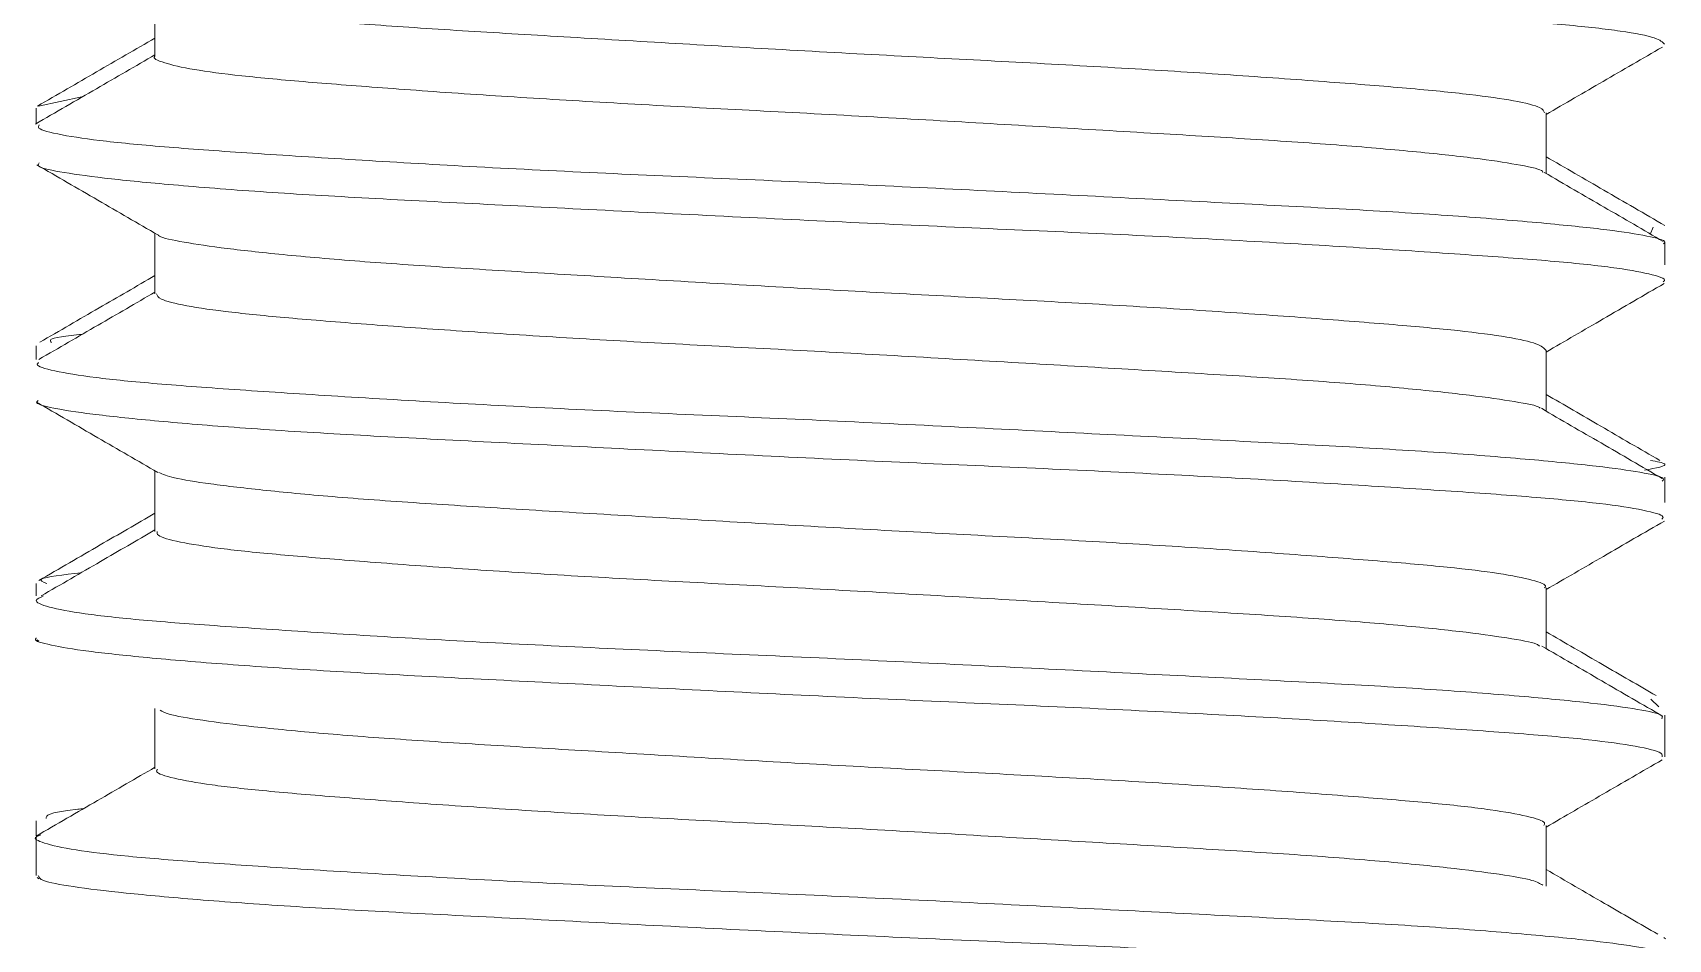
# Model space of a CAD drawing. Extents: x -976302 to -776254, y 5665 to 231437.
# Drawn here: x -798546.8 to -798486.2, y 82054.2 to 82087.8 of the extents above; entities that cross this region are included whole.
import ezdxf

# ---------------------------------------------------------------- set-up
doc = ezdxf.new("R2010")
doc.units = 0
doc.header["$LTSCALE"] = 1000
doc.header["$MEASUREMENT"] = 0

# ---------------------------------------------------------------- blocks, each defined once
blk = doc.blocks.new('*U19')
at = {"color": 7, "linetype": 'Continuous', "lineweight": 15}
for p, q in [((-15782.288, -17316.893), (-15782.288, -17316.451)), ((-15782.288, -17316.893), (-15782.288, -17316.451)), ((-15781.754, -17317.191), (-15781.435, -17317.258)), ((-15781.754, -17317.191), (-15781.435, -17317.258)), ((-15781.42, -17317.385), (-15781.42, -17317.273)), ((-15781.42, -17317.385), (-15781.42, -17317.273)), ((-15792.464, -17317.307), (-15792.464, -17317.75)), ((-15792.464, -17317.307), (-15792.464, -17317.75)), ((-15792.464, -17317.319), (-15792.464, -17317.64)), ((-15792.464, -17317.319), (-15792.464, -17317.64)), ((-15793.333, -17318.254), (-15793.333, -17318.419)), ((-15793.333, -17318.254), (-15793.333, -17318.419)), ((-15793.249, -17318.143), (-15793.225, -17318.196)), ((-15793.249, -17318.143), (-15793.225, -17318.196)), ((-15782.288, -17318.631), (-15782.288, -17318.188)), ((-15782.288, -17318.631), (-15782.288, -17318.188)), ((-15792.464, -17319.044), (-15792.464, -17319.488)), ((-15792.464, -17319.044), (-15792.464, -17319.488)), ((-15792.464, -17319.057), (-15792.464, -17319.377)), ((-15792.464, -17319.057), (-15792.464, -17319.377)), ((-15781.42, -17319.112), (-15781.42, -17319.011)), ((-15781.42, -17319.112), (-15781.42, -17319.011)), ((-15782.288, -17320.368), (-15782.288, -17319.925)), ((-15782.288, -17320.368), (-15782.288, -17319.925)), ((-15793.333, -17319.971), (-15793.333, -17320.157)), ((-15793.333, -17319.971), (-15793.333, -17320.157)), ((-15781.42, -17320.839), (-15781.42, -17320.749)), ((-15781.42, -17320.839), (-15781.42, -17320.749)), ((-15792.464, -17320.781), (-15792.464, -17321.225)), ((-15792.464, -17320.781), (-15792.464, -17321.225)), ((-15792.464, -17320.794), (-15792.464, -17321.114)), ((-15792.464, -17320.794), (-15792.464, -17321.114)), ((-15781.439, -17321.171), (-15781.425, -17321.162)), ((-15781.439, -17321.171), (-15781.425, -17321.162)), ((-15793.23, -17321.594), (-15793.29, -17321.65)), ((-15793.23, -17321.594), (-15793.29, -17321.65)), ((-15793.333, -17321.713), (-15793.333, -17321.894)), ((-15793.333, -17321.713), (-15793.333, -17321.894)), ((-15782.288, -17322.105), (-15782.288, -17321.663)), ((-15782.288, -17322.105), (-15782.288, -17321.663)), ((-15793.332, -17321.739), (-15793.332, -17322.017)), ((-15793.332, -17321.739), (-15793.332, -17322.017)), ((-15792.464, -17322.519), (-15792.464, -17322.962)), ((-15792.464, -17322.519), (-15792.464, -17322.962)), ((-15792.464, -17322.531), (-15792.464, -17322.852)), ((-15792.464, -17322.531), (-15792.464, -17322.852)), ((-15781.42, -17322.595), (-15781.42, -17322.485)), ((-15781.42, -17322.595), (-15781.42, -17322.485)), ((-15781.42, -17322.885), (-15781.42, -17322.607)), ((-15781.42, -17322.885), (-15781.42, -17322.607)), ((-15781.439, -17322.908), (-15781.425, -17322.899)), ((-15781.439, -17322.908), (-15781.425, -17322.899)), ((-15793.325, -17323.339), (-15793.339, -17323.348)), ((-15793.325, -17323.339), (-15793.339, -17323.348))]:
    blk.add_line(p, q, dxfattribs=at)
for points, knots in [([(-15793.33, -17316.805), (-15793.316, -17316.79), (-15793.287, -17316.758), (-15793.035, -17316.709), (-15792.628, -17316.663), (-15792.073, -17316.619), (-15791.379, -17316.573), (-15790.579, -17316.524), (-15789.68, -17316.475), (-15788.723, -17316.431), (-15787.719, -17316.387), (-15786.715, -17316.34), (-15785.72, -17316.289), (-15784.782, -17316.242), (-15783.908, -17316.198), (-15783.141, -17316.154), (-15782.488, -17316.104), (-15781.978, -17316.055), (-15781.624, -17316.009), (-15781.436, -17315.972), (-15781.438, -17315.946), (-15781.438, -17315.936)], [0, 0, 0, 0, 0.051249, 0.105758, 0.158746, 0.213273, 0.266248, 0.320759, 0.37374, 0.428257, 0.481233, 0.535746, 0.58872, 0.643229, 0.696216, 0.75074, 0.803715, 0.858225, 0.911213, 0.965738, 1, 1, 1, 1]), ([(-15793.33, -17316.805), (-15793.316, -17316.79), (-15793.287, -17316.758), (-15793.035, -17316.709), (-15792.628, -17316.663), (-15792.073, -17316.619), (-15791.379, -17316.573), (-15790.579, -17316.524), (-15789.68, -17316.475), (-15788.723, -17316.431), (-15787.719, -17316.387), (-15786.715, -17316.34), (-15785.72, -17316.289), (-15784.782, -17316.242), (-15783.908, -17316.198), (-15783.141, -17316.154), (-15782.488, -17316.104), (-15781.978, -17316.055), (-15781.624, -17316.009), (-15781.436, -17315.972), (-15781.438, -17315.946), (-15781.438, -17315.936)], [0, 0, 0, 0, 0.051249, 0.105758, 0.158746, 0.213273, 0.266248, 0.320759, 0.37374, 0.428257, 0.481233, 0.535746, 0.58872, 0.643229, 0.696216, 0.75074, 0.803715, 0.858225, 0.911213, 0.965738, 1, 1, 1, 1]), ([(-15792.453, -17317.307), (-15792.448, -17317.294), (-15792.438, -17317.265), (-15792.249, -17317.219), (-15791.923, -17317.172), (-15791.467, -17317.127), (-15790.891, -17317.082), (-15790.22, -17317.033), (-15789.462, -17316.985), (-15788.651, -17316.939), (-15787.797, -17316.895), (-15786.938, -17316.849), (-15786.085, -17316.799), (-15785.275, -17316.751), (-15784.518, -17316.706), (-15783.849, -17316.662), (-15783.275, -17316.613), (-15782.82, -17316.565), (-15782.502, -17316.518), (-15782.337, -17316.486), (-15782.325, -17316.466), (-15782.322, -17316.463)], [0, 0, 0, 0, 0.044402, 0.100555, 0.155143, 0.211315, 0.26589, 0.322048, 0.376627, 0.432789, 0.487367, 0.543528, 0.5981, 0.654254, 0.708844, 0.765018, 0.819592, 0.875748, 0.930336, 0.986507, 1, 1, 1, 1]), ([(-15792.453, -17317.307), (-15792.448, -17317.294), (-15792.438, -17317.265), (-15792.249, -17317.219), (-15791.923, -17317.172), (-15791.467, -17317.127), (-15790.891, -17317.082), (-15790.22, -17317.033), (-15789.462, -17316.985), (-15788.651, -17316.939), (-15787.797, -17316.895), (-15786.938, -17316.849), (-15786.085, -17316.799), (-15785.275, -17316.751), (-15784.518, -17316.706), (-15783.849, -17316.662), (-15783.275, -17316.613), (-15782.82, -17316.565), (-15782.502, -17316.518), (-15782.337, -17316.486), (-15782.325, -17316.466), (-15782.322, -17316.463)], [0, 0, 0, 0, 0.044402, 0.100555, 0.155143, 0.211315, 0.26589, 0.322048, 0.376627, 0.432789, 0.487367, 0.543528, 0.5981, 0.654254, 0.708844, 0.765018, 0.819592, 0.875748, 0.930336, 0.986507, 1, 1, 1, 1]), ([(-15781.429, -17317.258), (-15781.573, -17317.174), (-15781.859, -17317.008), (-15782.146, -17316.842), (-15782.288, -17316.76)], [0, 0, 0, 0, 0.501718, 1, 1, 1, 1]), ([(-15781.429, -17317.258), (-15781.573, -17317.174), (-15781.859, -17317.008), (-15782.146, -17316.842), (-15782.288, -17316.76)], [0, 0, 0, 0, 0.501718, 1, 1, 1, 1]), ([(-15793.315, -17316.826), (-15793.17, -17316.91), (-15792.887, -17317.074), (-15792.603, -17317.239), (-15792.464, -17317.319)], [0, 0, 0, 0, 0.509025, 1, 1, 1, 1]), ([(-15793.315, -17316.826), (-15793.17, -17316.91), (-15792.887, -17317.074), (-15792.603, -17317.239), (-15792.464, -17317.319)], [0, 0, 0, 0, 0.509025, 1, 1, 1, 1]), ([(-15782.289, -17316.893), (-15782.288, -17316.893), (-15782.264, -17316.908), (-15782.348, -17316.942), (-15782.548, -17316.99), (-15782.907, -17317.037), (-15783.384, -17317.081), (-15783.981, -17317.127), (-15784.668, -17317.176), (-15785.439, -17317.224), (-15786.258, -17317.269), (-15787.117, -17317.313), (-15787.975, -17317.361), (-15788.823, -17317.411), (-15789.623, -17317.458), (-15790.367, -17317.502), (-15791.019, -17317.547), (-15791.571, -17317.596), (-15792.003, -17317.644), (-15792.295, -17317.691), (-15792.438, -17317.722), (-15792.441, -17317.74), (-15792.441, -17317.743)], [0, 0, 0, 0, 0.000182, 0.054389, 0.110166, 0.164392, 0.220192, 0.274401, 0.330183, 0.384399, 0.440189, 0.4944, 0.550184, 0.604392, 0.660171, 0.714395, 0.770191, 0.8244, 0.88018, 0.934405, 0.990203, 1, 1, 1, 1]), ([(-15782.289, -17316.893), (-15782.288, -17316.893), (-15782.264, -17316.908), (-15782.348, -17316.942), (-15782.548, -17316.99), (-15782.907, -17317.037), (-15783.384, -17317.081), (-15783.981, -17317.127), (-15784.668, -17317.176), (-15785.439, -17317.224), (-15786.258, -17317.269), (-15787.117, -17317.313), (-15787.975, -17317.361), (-15788.823, -17317.411), (-15789.623, -17317.458), (-15790.367, -17317.502), (-15791.019, -17317.547), (-15791.571, -17317.596), (-15792.003, -17317.644), (-15792.295, -17317.691), (-15792.438, -17317.722), (-15792.441, -17317.74), (-15792.441, -17317.743)], [0, 0, 0, 0, 0.000182, 0.054389, 0.110166, 0.164392, 0.220192, 0.274401, 0.330183, 0.384399, 0.440189, 0.4944, 0.550184, 0.604392, 0.660171, 0.714395, 0.770191, 0.8244, 0.88018, 0.934405, 0.990203, 1, 1, 1, 1]), ([(-15781.413, -17317.389), (-15781.562, -17317.303), (-15781.854, -17317.134), (-15782.146, -17316.965), (-15782.288, -17316.882)], [0, 0, 0, 0, 0.510992, 1, 1, 1, 1]), ([(-15781.413, -17317.389), (-15781.562, -17317.303), (-15781.854, -17317.134), (-15782.146, -17316.965), (-15782.288, -17316.882)], [0, 0, 0, 0, 0.510992, 1, 1, 1, 1]), ([(-15781.44, -17317.395), (-15781.436, -17317.403), (-15781.423, -17317.426), (-15781.584, -17317.468), (-15781.911, -17317.516), (-15782.398, -17317.561), (-15783.03, -17317.605), (-15783.78, -17317.653), (-15784.639, -17317.703), (-15785.568, -17317.749), (-15786.557, -17317.792), (-15787.56, -17317.837), (-15788.567, -17317.887), (-15789.532, -17317.936), (-15790.443, -17317.982), (-15791.26, -17318.025), (-15791.973, -17318.072), (-15792.548, -17318.122), (-15792.986, -17318.169), (-15793.243, -17318.214), (-15793.353, -17318.244), (-15793.326, -17318.262), (-15793.323, -17318.264)], [0, 0, 0, 0, 0.025819, 0.08033, 0.133313, 0.187833, 0.240812, 0.295327, 0.348305, 0.402819, 0.455803, 0.510323, 0.563297, 0.617806, 0.670798, 0.725327, 0.778303, 0.832816, 0.8858, 0.940321, 0.993297, 1, 1, 1, 1]), ([(-15781.44, -17317.395), (-15781.436, -17317.403), (-15781.423, -17317.426), (-15781.584, -17317.468), (-15781.911, -17317.516), (-15782.398, -17317.561), (-15783.03, -17317.605), (-15783.78, -17317.653), (-15784.639, -17317.703), (-15785.568, -17317.749), (-15786.557, -17317.792), (-15787.56, -17317.837), (-15788.567, -17317.887), (-15789.532, -17317.936), (-15790.443, -17317.982), (-15791.26, -17318.025), (-15791.973, -17318.072), (-15792.548, -17318.122), (-15792.986, -17318.169), (-15793.243, -17318.214), (-15793.353, -17318.244), (-15793.326, -17318.262), (-15793.323, -17318.264)], [0, 0, 0, 0, 0.025819, 0.08033, 0.133313, 0.187833, 0.240812, 0.295327, 0.348305, 0.402819, 0.455803, 0.510323, 0.563297, 0.617806, 0.670798, 0.725327, 0.778303, 0.832816, 0.8858, 0.940321, 0.993297, 1, 1, 1, 1]), ([(-15792.464, -17317.628), (-15792.605, -17317.709), (-15792.895, -17317.877), (-15793.185, -17318.045), (-15793.334, -17318.132)], [0, 0, 0, 0, 0.486342, 1, 1, 1, 1]), ([(-15792.464, -17317.628), (-15792.605, -17317.709), (-15792.895, -17317.877), (-15793.185, -17318.045), (-15793.334, -17318.132)], [0, 0, 0, 0, 0.486342, 1, 1, 1, 1]), ([(-15793.321, -17318.542), (-15793.325, -17318.54), (-15793.351, -17318.522), (-15793.235, -17318.485), (-15792.965, -17318.436), (-15792.524, -17318.391), (-15791.935, -17318.347), (-15791.222, -17318.3), (-15790.393, -17318.25), (-15789.486, -17318.203), (-15788.51, -17318.159), (-15787.511, -17318.115), (-15786.499, -17318.066), (-15785.521, -17318.017), (-15784.587, -17317.97), (-15783.741, -17317.926), (-15782.99, -17317.881), (-15782.371, -17317.831), (-15781.887, -17317.783), (-15781.573, -17317.738), (-15781.42, -17317.703), (-15781.436, -17317.68), (-15781.441, -17317.673)], [0, 0, 0, 0, 0.008811, 0.063322, 0.116302, 0.170817, 0.223799, 0.278318, 0.331295, 0.385806, 0.438794, 0.493319, 0.546294, 0.600804, 0.653793, 0.70832, 0.761297, 0.81581, 0.868791, 0.923309, 0.976288, 1, 1, 1, 1]), ([(-15793.321, -17318.542), (-15793.325, -17318.54), (-15793.351, -17318.522), (-15793.235, -17318.485), (-15792.965, -17318.436), (-15792.524, -17318.391), (-15791.935, -17318.347), (-15791.222, -17318.3), (-15790.393, -17318.25), (-15789.486, -17318.203), (-15788.51, -17318.159), (-15787.511, -17318.115), (-15786.499, -17318.066), (-15785.521, -17318.017), (-15784.587, -17317.97), (-15783.741, -17317.926), (-15782.99, -17317.881), (-15782.371, -17317.831), (-15781.887, -17317.783), (-15781.573, -17317.738), (-15781.42, -17317.703), (-15781.436, -17317.68), (-15781.441, -17317.673)], [0, 0, 0, 0, 0.008811, 0.063322, 0.116302, 0.170817, 0.223799, 0.278318, 0.331295, 0.385806, 0.438794, 0.493319, 0.546294, 0.600804, 0.653793, 0.70832, 0.761297, 0.81581, 0.868791, 0.923309, 0.976288, 1, 1, 1, 1]), ([(-15792.451, -17317.743), (-15792.598, -17317.828), (-15792.888, -17317.996), (-15793.178, -17318.164), (-15793.322, -17318.248)], [0, 0, 0, 0, 0.503689, 1, 1, 1, 1]), ([(-15792.451, -17317.743), (-15792.598, -17317.828), (-15792.888, -17317.996), (-15793.178, -17318.164), (-15793.322, -17318.248)], [0, 0, 0, 0, 0.503689, 1, 1, 1, 1]), ([(-15782.309, -17318.2), (-15782.163, -17318.115), (-15781.868, -17317.944), (-15781.572, -17317.773), (-15781.423, -17317.687)], [0, 0, 0, 0, 0.495046, 1, 1, 1, 1]), ([(-15782.309, -17318.2), (-15782.163, -17318.115), (-15781.868, -17317.944), (-15781.572, -17317.773), (-15781.423, -17317.687)], [0, 0, 0, 0, 0.495046, 1, 1, 1, 1]), ([(-15792.464, -17319.044), (-15792.449, -17319.028), (-15792.421, -17318.996), (-15792.195, -17318.946), (-15791.845, -17318.9), (-15791.361, -17318.856), (-15790.769, -17318.81), (-15790.075, -17318.76), (-15789.31, -17318.713), (-15788.483, -17318.668), (-15787.632, -17318.624), (-15786.766, -17318.576), (-15785.926, -17318.527), (-15785.119, -17318.479), (-15784.383, -17318.435), (-15783.726, -17318.39), (-15783.179, -17318.341), (-15782.743, -17318.292), (-15782.459, -17318.247), (-15782.317, -17318.217), (-15782.314, -17318.201), (-15782.314, -17318.2)], [0, 0, 0, 0, 0.056004, 0.11057, 0.166718, 0.221291, 0.277448, 0.332012, 0.388157, 0.442736, 0.498899, 0.553461, 0.609604, 0.664181, 0.720341, 0.774906, 0.831054, 0.885623, 0.941773, 0.996343, 1, 1, 1, 1]), ([(-15792.464, -17319.044), (-15792.449, -17319.028), (-15792.421, -17318.996), (-15792.195, -17318.946), (-15791.845, -17318.9), (-15791.361, -17318.856), (-15790.769, -17318.81), (-15790.075, -17318.76), (-15789.31, -17318.713), (-15788.483, -17318.668), (-15787.632, -17318.624), (-15786.766, -17318.576), (-15785.926, -17318.527), (-15785.119, -17318.479), (-15784.383, -17318.435), (-15783.726, -17318.39), (-15783.179, -17318.341), (-15782.743, -17318.292), (-15782.459, -17318.247), (-15782.317, -17318.217), (-15782.314, -17318.201), (-15782.314, -17318.2)], [0, 0, 0, 0, 0.056004, 0.11057, 0.166718, 0.221291, 0.277448, 0.332012, 0.388157, 0.442736, 0.498899, 0.553461, 0.609604, 0.664181, 0.720341, 0.774906, 0.831054, 0.885623, 0.941773, 0.996343, 1, 1, 1, 1]), ([(-15781.446, -17318.985), (-15781.59, -17318.901), (-15781.871, -17318.738), (-15782.152, -17318.576), (-15782.288, -17318.496)], [0, 0, 0, 0, 0.513577, 1, 1, 1, 1]), ([(-15781.446, -17318.985), (-15781.59, -17318.901), (-15781.871, -17318.738), (-15782.152, -17318.576), (-15782.288, -17318.496)], [0, 0, 0, 0, 0.513577, 1, 1, 1, 1]), ([(-15793.329, -17318.555), (-15793.18, -17318.641), (-15792.892, -17318.809), (-15792.603, -17318.976), (-15792.464, -17319.057)], [0, 0, 0, 0, 0.516901, 1, 1, 1, 1]), ([(-15793.329, -17318.555), (-15793.18, -17318.641), (-15792.892, -17318.809), (-15792.603, -17318.976), (-15792.464, -17319.057)], [0, 0, 0, 0, 0.516901, 1, 1, 1, 1]), ([(-15782.3, -17318.631), (-15782.305, -17318.644), (-15782.314, -17318.672), (-15782.502, -17318.719), (-15782.824, -17318.765), (-15783.283, -17318.81), (-15783.853, -17318.855), (-15784.529, -17318.904), (-15785.28, -17318.952), (-15786.098, -17318.998), (-15786.944, -17319.041), (-15787.811, -17319.089), (-15788.657, -17319.138), (-15789.474, -17319.186), (-15790.225, -17319.231), (-15790.901, -17319.275), (-15791.47, -17319.324), (-15791.931, -17319.373), (-15792.244, -17319.419), (-15792.407, -17319.449), (-15792.42, -17319.466), (-15792.422, -17319.468)], [0, 0, 0, 0, 0.045102, 0.100133, 0.156759, 0.211803, 0.268443, 0.323474, 0.3801, 0.435146, 0.491791, 0.54682, 0.603445, 0.658485, 0.715122, 0.770156, 0.826786, 0.88182, 0.938449, 0.993489, 1, 1, 1, 1]), ([(-15782.3, -17318.631), (-15782.305, -17318.644), (-15782.314, -17318.672), (-15782.502, -17318.719), (-15782.824, -17318.765), (-15783.283, -17318.81), (-15783.853, -17318.855), (-15784.529, -17318.904), (-15785.28, -17318.952), (-15786.098, -17318.998), (-15786.944, -17319.041), (-15787.811, -17319.089), (-15788.657, -17319.138), (-15789.474, -17319.186), (-15790.225, -17319.231), (-15790.901, -17319.275), (-15791.47, -17319.324), (-15791.931, -17319.373), (-15792.244, -17319.419), (-15792.407, -17319.449), (-15792.42, -17319.466), (-15792.422, -17319.468)], [0, 0, 0, 0, 0.045102, 0.100133, 0.156759, 0.211803, 0.268443, 0.323474, 0.3801, 0.435146, 0.491791, 0.54682, 0.603445, 0.658485, 0.715122, 0.770156, 0.826786, 0.88182, 0.938449, 0.993489, 1, 1, 1, 1]), ([(-15781.439, -17319.11), (-15781.583, -17319.027), (-15781.866, -17318.863), (-15782.149, -17318.699), (-15782.288, -17318.618)], [0, 0, 0, 0, 0.509329, 1, 1, 1, 1]), ([(-15781.439, -17319.11), (-15781.583, -17319.027), (-15781.866, -17318.863), (-15782.149, -17318.699), (-15782.288, -17318.618)], [0, 0, 0, 0, 0.509329, 1, 1, 1, 1]), ([(-15781.756, -17318.927), (-15781.7, -17318.932), (-15781.504, -17318.953), (-15781.519, -17318.972), (-15781.53, -17318.986)], [0, 0, 0, 0, 0.287882, 1, 1, 1, 1]), ([(-15781.756, -17318.927), (-15781.7, -17318.932), (-15781.504, -17318.953), (-15781.519, -17318.972), (-15781.53, -17318.986)], [0, 0, 0, 0, 0.287882, 1, 1, 1, 1]), ([(-15781.437, -17319.133), (-15781.432, -17319.137), (-15781.409, -17319.156), (-15781.539, -17319.195), (-15781.825, -17319.243), (-15782.286, -17319.289), (-15782.884, -17319.332), (-15783.616, -17319.38), (-15784.447, -17319.429), (-15785.371, -17319.477), (-15786.342, -17319.52), (-15787.352, -17319.564), (-15788.354, -17319.614), (-15789.336, -17319.663), (-15790.255, -17319.71), (-15791.099, -17319.753), (-15791.831, -17319.799), (-15792.441, -17319.849), (-15792.905, -17319.897), (-15793.204, -17319.942), (-15793.34, -17319.975), (-15793.319, -17319.996), (-15793.314, -17320.001)], [0, 0, 0, 0, 0.015255, 0.06823, 0.122739, 0.175731, 0.230261, 0.283238, 0.33775, 0.390736, 0.445259, 0.498235, 0.552748, 0.605726, 0.660239, 0.713224, 0.767746, 0.820722, 0.875234, 0.928223, 0.982751, 1, 1, 1, 1]), ([(-15781.437, -17319.133), (-15781.432, -17319.137), (-15781.409, -17319.156), (-15781.539, -17319.195), (-15781.825, -17319.243), (-15782.286, -17319.289), (-15782.884, -17319.332), (-15783.616, -17319.38), (-15784.447, -17319.429), (-15785.371, -17319.477), (-15786.342, -17319.52), (-15787.352, -17319.564), (-15788.354, -17319.614), (-15789.336, -17319.663), (-15790.255, -17319.71), (-15791.099, -17319.753), (-15791.831, -17319.799), (-15792.441, -17319.849), (-15792.905, -17319.897), (-15793.204, -17319.942), (-15793.34, -17319.975), (-15793.319, -17319.996), (-15793.314, -17320.001)], [0, 0, 0, 0, 0.015255, 0.06823, 0.122739, 0.175731, 0.230261, 0.283238, 0.33775, 0.390736, 0.445259, 0.498235, 0.552748, 0.605726, 0.660239, 0.713224, 0.767746, 0.820722, 0.875234, 0.928223, 0.982751, 1, 1, 1, 1]), ([(-15793.312, -17320.279), (-15793.317, -17320.273), (-15793.336, -17320.252), (-15793.191, -17320.212), (-15792.886, -17320.164), (-15792.41, -17320.119), (-15791.798, -17320.075), (-15791.053, -17320.027), (-15790.212, -17319.978), (-15789.281, -17319.931), (-15788.305, -17319.887), (-15787.294, -17319.843), (-15786.294, -17319.793), (-15785.316, -17319.744), (-15784.405, -17319.698), (-15783.57, -17319.654), (-15782.851, -17319.608), (-15782.256, -17319.558), (-15781.807, -17319.51), (-15781.527, -17319.466), (-15781.405, -17319.434), (-15781.429, -17319.414), (-15781.434, -17319.411)], [0, 0, 0, 0, 0.020895, 0.073869, 0.128379, 0.18137, 0.235899, 0.288876, 0.343389, 0.396376, 0.4509, 0.503876, 0.558388, 0.611366, 0.665881, 0.718865, 0.773385, 0.826361, 0.880873, 0.933862, 0.988388, 1, 1, 1, 1]), ([(-15793.312, -17320.279), (-15793.317, -17320.273), (-15793.336, -17320.252), (-15793.191, -17320.212), (-15792.886, -17320.164), (-15792.41, -17320.119), (-15791.798, -17320.075), (-15791.053, -17320.027), (-15790.212, -17319.978), (-15789.281, -17319.931), (-15788.305, -17319.887), (-15787.294, -17319.843), (-15786.294, -17319.793), (-15785.316, -17319.744), (-15784.405, -17319.698), (-15783.57, -17319.654), (-15782.851, -17319.608), (-15782.256, -17319.558), (-15781.807, -17319.51), (-15781.527, -17319.466), (-15781.405, -17319.434), (-15781.429, -17319.414), (-15781.434, -17319.411)], [0, 0, 0, 0, 0.020895, 0.073869, 0.128379, 0.18137, 0.235899, 0.288876, 0.343389, 0.396376, 0.4509, 0.503876, 0.558388, 0.611366, 0.665881, 0.718865, 0.773385, 0.826361, 0.880873, 0.933862, 0.988388, 1, 1, 1, 1]), ([(-15792.464, -17319.366), (-15792.597, -17319.443), (-15792.875, -17319.605), (-15793.153, -17319.766), (-15793.297, -17319.849)], [0, 0, 0, 0, 0.47993, 1, 1, 1, 1]), ([(-15792.464, -17319.366), (-15792.597, -17319.443), (-15792.875, -17319.605), (-15793.153, -17319.766), (-15793.297, -17319.849)], [0, 0, 0, 0, 0.47993, 1, 1, 1, 1]), ([(-15782.308, -17319.937), (-15782.162, -17319.852), (-15781.867, -17319.681), (-15781.571, -17319.51), (-15781.422, -17319.423)], [0, 0, 0, 0, 0.495066, 1, 1, 1, 1]), ([(-15782.308, -17319.937), (-15782.162, -17319.852), (-15781.867, -17319.681), (-15781.571, -17319.51), (-15781.422, -17319.423)], [0, 0, 0, 0, 0.495066, 1, 1, 1, 1]), ([(-15792.43, -17319.468), (-15792.575, -17319.553), (-15792.87, -17319.723), (-15793.165, -17319.894), (-15793.314, -17319.981)], [0, 0, 0, 0, 0.494753, 1, 1, 1, 1]), ([(-15792.43, -17319.468), (-15792.575, -17319.553), (-15792.87, -17319.723), (-15793.165, -17319.894), (-15793.314, -17319.981)], [0, 0, 0, 0, 0.494753, 1, 1, 1, 1]), ([(-15793.228, -17319.849), (-15793.275, -17319.858), (-15793.399, -17319.88), (-15793.268, -17319.905), (-15793.185, -17319.921)], [0, 0, 0, 0, 0.373499, 1, 1, 1, 1]), ([(-15793.228, -17319.849), (-15793.275, -17319.858), (-15793.399, -17319.88), (-15793.268, -17319.905), (-15793.185, -17319.921)], [0, 0, 0, 0, 0.373499, 1, 1, 1, 1]), ([(-15792.452, -17320.781), (-15792.455, -17320.778), (-15792.477, -17320.76), (-15792.375, -17320.723), (-15792.142, -17320.675), (-15791.758, -17320.629), (-15791.256, -17320.585), (-15790.638, -17320.538), (-15789.933, -17320.488), (-15789.149, -17320.441), (-15788.321, -17320.397), (-15787.459, -17320.352), (-15786.603, -17320.304), (-15785.761, -17320.254), (-15784.972, -17320.208), (-15784.244, -17320.163), (-15783.612, -17320.118), (-15783.082, -17320.068), (-15782.681, -17320.021), (-15782.409, -17319.977), (-15782.346, -17319.95), (-15782.317, -17319.937)], [0, 0, 0, 0, 0.011457, 0.065989, 0.1221, 0.176652, 0.232787, 0.287321, 0.343436, 0.39798, 0.454106, 0.50864, 0.564756, 0.619291, 0.675406, 0.729951, 0.786079, 0.840612, 0.896726, 0.951275, 1, 1, 1, 1]), ([(-15792.452, -17320.781), (-15792.455, -17320.778), (-15792.477, -17320.76), (-15792.375, -17320.723), (-15792.142, -17320.675), (-15791.758, -17320.629), (-15791.256, -17320.585), (-15790.638, -17320.538), (-15789.933, -17320.488), (-15789.149, -17320.441), (-15788.321, -17320.397), (-15787.459, -17320.352), (-15786.603, -17320.304), (-15785.761, -17320.254), (-15784.972, -17320.208), (-15784.244, -17320.163), (-15783.612, -17320.118), (-15783.082, -17320.068), (-15782.681, -17320.021), (-15782.409, -17319.977), (-15782.346, -17319.95), (-15782.317, -17319.937)], [0, 0, 0, 0, 0.011457, 0.065989, 0.1221, 0.176652, 0.232787, 0.287321, 0.343436, 0.39798, 0.454106, 0.50864, 0.564756, 0.619291, 0.675406, 0.729951, 0.786079, 0.840612, 0.896726, 0.951275, 1, 1, 1, 1]), ([(-15793.331, -17320.292), (-15793.182, -17320.378), (-15792.893, -17320.545), (-15792.604, -17320.713), (-15792.464, -17320.794)], [0, 0, 0, 0, 0.516105, 1, 1, 1, 1]), ([(-15793.331, -17320.292), (-15793.182, -17320.378), (-15792.893, -17320.545), (-15792.604, -17320.713), (-15792.464, -17320.794)], [0, 0, 0, 0, 0.516105, 1, 1, 1, 1]), ([(-15781.439, -17320.727), (-15781.589, -17320.64), (-15781.872, -17320.476), (-15782.155, -17320.312), (-15782.288, -17320.235)], [0, 0, 0, 0, 0.527286, 1, 1, 1, 1]), ([(-15781.439, -17320.727), (-15781.589, -17320.64), (-15781.872, -17320.476), (-15782.155, -17320.312), (-15782.288, -17320.235)], [0, 0, 0, 0, 0.527286, 1, 1, 1, 1]), ([(-15782.305, -17320.368), (-15782.304, -17320.378), (-15782.299, -17320.403), (-15782.454, -17320.446), (-15782.751, -17320.494), (-15783.182, -17320.538), (-15783.735, -17320.583), (-15784.387, -17320.632), (-15785.131, -17320.681), (-15785.931, -17320.726), (-15786.78, -17320.77), (-15787.638, -17320.816), (-15788.496, -17320.866), (-15789.315, -17320.914), (-15790.086, -17320.96), (-15790.774, -17321.004), (-15791.369, -17321.051), (-15791.849, -17321.1), (-15792.196, -17321.148), (-15792.386, -17321.182), (-15792.411, -17321.202), (-15792.417, -17321.207)], [0, 0, 0, 0, 0.033305, 0.089806, 0.144728, 0.201243, 0.256156, 0.312662, 0.367577, 0.424083, 0.479002, 0.535513, 0.590421, 0.646921, 0.70185, 0.758373, 0.813284, 0.869787, 0.924709, 0.981225, 1, 1, 1, 1]), ([(-15782.305, -17320.368), (-15782.304, -17320.378), (-15782.299, -17320.403), (-15782.454, -17320.446), (-15782.751, -17320.494), (-15783.182, -17320.538), (-15783.735, -17320.583), (-15784.387, -17320.632), (-15785.131, -17320.681), (-15785.931, -17320.726), (-15786.78, -17320.77), (-15787.638, -17320.816), (-15788.496, -17320.866), (-15789.315, -17320.914), (-15790.086, -17320.96), (-15790.774, -17321.004), (-15791.369, -17321.051), (-15791.849, -17321.1), (-15792.196, -17321.148), (-15792.386, -17321.182), (-15792.411, -17321.202), (-15792.417, -17321.207)], [0, 0, 0, 0, 0.033305, 0.089806, 0.144728, 0.201243, 0.256156, 0.312662, 0.367577, 0.424083, 0.479002, 0.535513, 0.590421, 0.646921, 0.70185, 0.758373, 0.813284, 0.869787, 0.924709, 0.981225, 1, 1, 1, 1]), ([(-15781.455, -17320.84), (-15781.6, -17320.756), (-15781.878, -17320.595), (-15782.155, -17320.434), (-15782.288, -17320.357)], [0, 0, 0, 0, 0.520793, 1, 1, 1, 1]), ([(-15781.455, -17320.84), (-15781.6, -17320.756), (-15781.878, -17320.595), (-15782.155, -17320.434), (-15782.288, -17320.357)], [0, 0, 0, 0, 0.520793, 1, 1, 1, 1]), ([(-15781.749, -17320.67), (-15781.618, -17320.685), (-15781.4, -17320.71), (-15781.469, -17320.738), (-15781.496, -17320.749)], [0, 0, 0, 0, 0.59843, 1, 1, 1, 1]), ([(-15781.749, -17320.67), (-15781.618, -17320.685), (-15781.4, -17320.71), (-15781.469, -17320.738), (-15781.496, -17320.749)], [0, 0, 0, 0, 0.59843, 1, 1, 1, 1]), ([(-15781.472, -17320.84), (-15781.448, -17320.851), (-15781.388, -17320.876), (-15781.491, -17320.921), (-15781.752, -17320.971), (-15782.175, -17321.017), (-15782.749, -17321.06), (-15783.449, -17321.106), (-15784.268, -17321.157), (-15785.167, -17321.204), (-15786.138, -17321.249), (-15787.135, -17321.292), (-15788.148, -17321.341), (-15789.13, -17321.39), (-15790.071, -17321.438), (-15790.927, -17321.481), (-15791.689, -17321.526), (-15792.322, -17321.576), (-15792.821, -17321.624), (-15793.154, -17321.67), (-15793.324, -17321.706), (-15793.314, -17321.73), (-15793.311, -17321.739)], [0, 0, 0, 0, 0.036813, 0.089485, 0.140675, 0.193349, 0.244544, 0.297224, 0.348413, 0.401084, 0.452284, 0.50497, 0.556157, 0.608828, 0.660027, 0.712711, 0.7639, 0.816574, 0.867766, 0.920442, 0.971634, 1, 1, 1, 1]), ([(-15781.472, -17320.84), (-15781.448, -17320.851), (-15781.388, -17320.876), (-15781.491, -17320.921), (-15781.752, -17320.971), (-15782.175, -17321.017), (-15782.749, -17321.06), (-15783.449, -17321.106), (-15784.268, -17321.157), (-15785.167, -17321.204), (-15786.138, -17321.249), (-15787.135, -17321.292), (-15788.148, -17321.341), (-15789.13, -17321.39), (-15790.071, -17321.438), (-15790.927, -17321.481), (-15791.689, -17321.526), (-15792.322, -17321.576), (-15792.821, -17321.624), (-15793.154, -17321.67), (-15793.324, -17321.706), (-15793.314, -17321.73), (-15793.311, -17321.739)], [0, 0, 0, 0, 0.036813, 0.089485, 0.140675, 0.193349, 0.244544, 0.297224, 0.348413, 0.401084, 0.452284, 0.50497, 0.556157, 0.608828, 0.660027, 0.712711, 0.7639, 0.816574, 0.867766, 0.920442, 0.971634, 1, 1, 1, 1]), ([(-15792.464, -17321.102), (-15792.602, -17321.182), (-15792.87, -17321.338), (-15793.139, -17321.493), (-15793.27, -17321.569)], [0, 0, 0, 0, 0.513341, 1, 1, 1, 1]), ([(-15792.464, -17321.102), (-15792.602, -17321.182), (-15792.87, -17321.338), (-15793.139, -17321.493), (-15793.27, -17321.569)], [0, 0, 0, 0, 0.513341, 1, 1, 1, 1]), ([(-15792.433, -17321.207), (-15792.579, -17321.291), (-15792.874, -17321.463), (-15793.17, -17321.634), (-15793.319, -17321.72)], [0, 0, 0, 0, 0.494766, 1, 1, 1, 1]), ([(-15792.433, -17321.207), (-15792.579, -17321.291), (-15792.874, -17321.463), (-15793.17, -17321.634), (-15793.319, -17321.72)], [0, 0, 0, 0, 0.494766, 1, 1, 1, 1]), ([(-15793.313, -17322.017), (-15793.315, -17322.008), (-15793.321, -17321.983), (-15793.142, -17321.939), (-15792.797, -17321.891), (-15792.294, -17321.847), (-15791.648, -17321.803), (-15790.887, -17321.754), (-15790.018, -17321.705), (-15789.083, -17321.659), (-15788.09, -17321.615), (-15787.086, -17321.57), (-15786.081, -17321.52), (-15785.122, -17321.471), (-15784.218, -17321.426), (-15783.412, -17321.382), (-15782.712, -17321.334), (-15782.151, -17321.285), (-15781.729, -17321.238), (-15781.492, -17321.194), (-15781.393, -17321.165), (-15781.421, -17321.149), (-15781.421, -17321.149)], [0, 0, 0, 0, 0.031461, 0.085971, 0.138955, 0.193476, 0.246453, 0.300967, 0.353945, 0.408458, 0.46144, 0.515958, 0.568931, 0.623439, 0.67643, 0.730958, 0.783934, 0.838445, 0.89143, 0.945952, 0.998927, 1, 1, 1, 1]), ([(-15793.313, -17322.017), (-15793.315, -17322.008), (-15793.321, -17321.983), (-15793.142, -17321.939), (-15792.797, -17321.891), (-15792.294, -17321.847), (-15791.648, -17321.803), (-15790.887, -17321.754), (-15790.018, -17321.705), (-15789.083, -17321.659), (-15788.09, -17321.615), (-15787.086, -17321.57), (-15786.081, -17321.52), (-15785.122, -17321.471), (-15784.218, -17321.426), (-15783.412, -17321.382), (-15782.712, -17321.334), (-15782.151, -17321.285), (-15781.729, -17321.238), (-15781.492, -17321.194), (-15781.393, -17321.165), (-15781.421, -17321.149), (-15781.421, -17321.149)], [0, 0, 0, 0, 0.031461, 0.085971, 0.138955, 0.193476, 0.246453, 0.300967, 0.353945, 0.408458, 0.46144, 0.515958, 0.568931, 0.623439, 0.67643, 0.730958, 0.783934, 0.838445, 0.89143, 0.945952, 0.998927, 1, 1, 1, 1]), ([(-15792.447, -17322.518), (-15792.451, -17322.512), (-15792.466, -17322.491), (-15792.342, -17322.451), (-15792.076, -17322.403), (-15791.671, -17322.357), (-15791.141, -17322.313), (-15790.509, -17322.265), (-15789.782, -17322.216), (-15788.993, -17322.17), (-15788.151, -17322.125), (-15787.294, -17322.081), (-15786.433, -17322.031), (-15785.605, -17321.982), (-15784.821, -17321.936), (-15784.115, -17321.892), (-15783.498, -17321.846), (-15782.994, -17321.796), (-15782.616, -17321.749), (-15782.386, -17321.709), (-15782.343, -17321.685), (-15782.326, -17321.675)], [0, 0, 0, 0, 0.021531, 0.077721, 0.132338, 0.188538, 0.243152, 0.299349, 0.35396, 0.410154, 0.464773, 0.520977, 0.575584, 0.631772, 0.686399, 0.742611, 0.797221, 0.853413, 0.908031, 0.964233, 1, 1, 1, 1]), ([(-15792.447, -17322.518), (-15792.451, -17322.512), (-15792.466, -17322.491), (-15792.342, -17322.451), (-15792.076, -17322.403), (-15791.671, -17322.357), (-15791.141, -17322.313), (-15790.509, -17322.265), (-15789.782, -17322.216), (-15788.993, -17322.17), (-15788.151, -17322.125), (-15787.294, -17322.081), (-15786.433, -17322.031), (-15785.605, -17321.982), (-15784.821, -17321.936), (-15784.115, -17321.892), (-15783.498, -17321.846), (-15782.994, -17321.796), (-15782.616, -17321.749), (-15782.386, -17321.709), (-15782.343, -17321.685), (-15782.326, -17321.675)], [0, 0, 0, 0, 0.021531, 0.077721, 0.132338, 0.188538, 0.243152, 0.299349, 0.35396, 0.410154, 0.464773, 0.520977, 0.575584, 0.631772, 0.686399, 0.742611, 0.797221, 0.853413, 0.908031, 0.964233, 1, 1, 1, 1]), ([(-15793.313, -17322.039), (-15793.168, -17322.123), (-15792.885, -17322.287), (-15792.602, -17322.451), (-15792.464, -17322.531)], [0, 0, 0, 0, 0.510199, 1, 1, 1, 1]), ([(-15793.313, -17322.039), (-15793.168, -17322.123), (-15792.885, -17322.287), (-15792.602, -17322.451), (-15792.464, -17322.531)], [0, 0, 0, 0, 0.510199, 1, 1, 1, 1]), ([(-15782.306, -17322.106), (-15782.302, -17322.112), (-15782.287, -17322.134), (-15782.414, -17322.174), (-15782.679, -17322.222), (-15783.09, -17322.267), (-15783.616, -17322.311), (-15784.255, -17322.359), (-15784.977, -17322.408), (-15785.773, -17322.455), (-15786.609, -17322.499), (-15787.473, -17322.544), (-15788.327, -17322.593), (-15789.162, -17322.642), (-15789.938, -17322.688), (-15790.649, -17322.732), (-15791.259, -17322.779), (-15791.766, -17322.828), (-15792.139, -17322.876), (-15792.378, -17322.917), (-15792.421, -17322.944), (-15792.44, -17322.956)], [0, 0, 0, 0, 0.022859, 0.076997, 0.132703, 0.186861, 0.24259, 0.29673, 0.35244, 0.406592, 0.462316, 0.516456, 0.572165, 0.626309, 0.682022, 0.73617, 0.791889, 0.846029, 0.901739, 0.955893, 1, 1, 1, 1]), ([(-15782.306, -17322.106), (-15782.302, -17322.112), (-15782.287, -17322.134), (-15782.414, -17322.174), (-15782.679, -17322.222), (-15783.09, -17322.267), (-15783.616, -17322.311), (-15784.255, -17322.359), (-15784.977, -17322.408), (-15785.773, -17322.455), (-15786.609, -17322.499), (-15787.473, -17322.544), (-15788.327, -17322.593), (-15789.162, -17322.642), (-15789.938, -17322.688), (-15790.649, -17322.732), (-15791.259, -17322.779), (-15791.766, -17322.828), (-15792.139, -17322.876), (-15792.378, -17322.917), (-15792.421, -17322.944), (-15792.44, -17322.956)], [0, 0, 0, 0, 0.022859, 0.076997, 0.132703, 0.186861, 0.24259, 0.29673, 0.35244, 0.406592, 0.462316, 0.516456, 0.572165, 0.626309, 0.682022, 0.73617, 0.791889, 0.846029, 0.901739, 0.955893, 1, 1, 1, 1]), ([(-15781.42, -17322.596), (-15781.569, -17322.509), (-15781.859, -17322.342), (-15782.148, -17322.174), (-15782.288, -17322.093)], [0, 0, 0, 0, 0.515889, 1, 1, 1, 1]), ([(-15781.42, -17322.596), (-15781.569, -17322.509), (-15781.859, -17322.342), (-15782.148, -17322.174), (-15782.288, -17322.093)], [0, 0, 0, 0, 0.515889, 1, 1, 1, 1]), ([(-15781.766, -17322.395), (-15781.752, -17322.397), (-15781.493, -17322.423), (-15781.492, -17322.446), (-15781.492, -17322.468)], [0, 0, 0, 0, 0.05543, 1, 1, 1, 1]), ([(-15781.766, -17322.395), (-15781.752, -17322.397), (-15781.493, -17322.423), (-15781.492, -17322.446), (-15781.492, -17322.468)], [0, 0, 0, 0, 0.05543, 1, 1, 1, 1]), ([(-15781.452, -17322.588), (-15781.44, -17322.592), (-15781.387, -17322.611), (-15781.462, -17322.648), (-15781.68, -17322.698), (-15782.075, -17322.745), (-15782.614, -17322.788), (-15783.295, -17322.834), (-15784.084, -17322.883), (-15784.975, -17322.932), (-15785.926, -17322.977), (-15786.927, -17323.02), (-15787.932, -17323.067), (-15788.93, -17323.117), (-15789.874, -17323.165), (-15790.757, -17323.21), (-15791.536, -17323.253), (-15792.202, -17323.303), (-15792.727, -17323.352), (-15793.099, -17323.398), (-15793.307, -17323.437), (-15793.314, -17323.464), (-15793.317, -17323.476)], [0, 0, 0, 0, 0.0148088, 0.0666164, 0.1199255, 0.1717465, 0.225071, 0.2768805, 0.3301924, 0.3820059, 0.435322, 0.4871336, 0.5404481, 0.5922552, 0.6455635, 0.6973856, 0.7507112, 0.8025204, 0.8558312, 0.9076518, 0.9609761, 1, 1, 1, 1]), ([(-15781.452, -17322.588), (-15781.44, -17322.592), (-15781.387, -17322.611), (-15781.462, -17322.648), (-15781.68, -17322.698), (-15782.075, -17322.745), (-15782.614, -17322.788), (-15783.295, -17322.834), (-15784.084, -17322.883), (-15784.975, -17322.932), (-15785.926, -17322.977), (-15786.927, -17323.02), (-15787.932, -17323.067), (-15788.93, -17323.117), (-15789.874, -17323.165), (-15790.757, -17323.21), (-15791.536, -17323.253), (-15792.202, -17323.303), (-15792.727, -17323.352), (-15793.099, -17323.398), (-15793.307, -17323.437), (-15793.314, -17323.464), (-15793.317, -17323.476)], [0, 0, 0, 0, 0.0148088, 0.0666164, 0.1199255, 0.1717465, 0.225071, 0.2768805, 0.3301924, 0.3820059, 0.435322, 0.4871336, 0.5404481, 0.5922552, 0.6455635, 0.6973856, 0.7507112, 0.8025204, 0.8558312, 0.9076518, 0.9609761, 1, 1, 1, 1]), ([(-15793.298, -17323.776), (-15793.31, -17323.772), (-15793.366, -17323.753), (-15793.298, -17323.716), (-15793.087, -17323.666), (-15792.704, -17323.619), (-15792.168, -17323.575), (-15791.5, -17323.53), (-15790.709, -17323.48), (-15789.83, -17323.432), (-15788.873, -17323.387), (-15787.883, -17323.344), (-15786.869, -17323.297), (-15785.878, -17323.247), (-15784.922, -17323.198), (-15784.043, -17323.154), (-15783.252, -17323.11), (-15782.585, -17323.061), (-15782.047, -17323.012), (-15781.67, -17322.966), (-15781.45, -17322.925), (-15781.439, -17322.898), (-15781.434, -17322.885)], [0, 0, 0, 0, 0.013706, 0.066887, 0.118568, 0.171747, 0.223439, 0.27663, 0.328312, 0.381491, 0.433186, 0.486381, 0.538061, 0.59124, 0.642928, 0.696116, 0.7478, 0.800983, 0.852667, 0.905848, 0.957537, 1, 1, 1, 1]), ([(-15793.298, -17323.776), (-15793.31, -17323.772), (-15793.366, -17323.753), (-15793.298, -17323.716), (-15793.087, -17323.666), (-15792.704, -17323.619), (-15792.168, -17323.575), (-15791.5, -17323.53), (-15790.709, -17323.48), (-15789.83, -17323.432), (-15788.873, -17323.387), (-15787.883, -17323.344), (-15786.869, -17323.297), (-15785.878, -17323.247), (-15784.922, -17323.198), (-15784.043, -17323.154), (-15783.252, -17323.11), (-15782.585, -17323.061), (-15782.047, -17323.012), (-15781.67, -17322.966), (-15781.45, -17322.925), (-15781.439, -17322.898), (-15781.434, -17322.885)], [0, 0, 0, 0, 0.013706, 0.066887, 0.118568, 0.171747, 0.223439, 0.27663, 0.328312, 0.381491, 0.433186, 0.486381, 0.538061, 0.59124, 0.642928, 0.696116, 0.7478, 0.800983, 0.852667, 0.905848, 0.957537, 1, 1, 1, 1]), ([(-15792.464, -17322.84), (-15792.607, -17322.923), (-15792.879, -17323.081), (-15793.152, -17323.239), (-15793.282, -17323.314)], [0, 0, 0, 0, 0.5236513, 1, 1, 1, 1]), ([(-15792.464, -17322.84), (-15792.607, -17322.923), (-15792.879, -17323.081), (-15793.152, -17323.239), (-15793.282, -17323.314)], [0, 0, 0, 0, 0.5236513, 1, 1, 1, 1])]:
    blk.add_open_spline(points, degree=3, knots=knots, dxfattribs=at)

msp = doc.modelspace()

# ---------------------------------------------------------------- block references
at = {"xscale": -5.068799998611212, "yscale": 5.068799999542534, "zscale": 5.068800000000002}
msp.add_blockref('*U19', (-878539.541, 169862.779), dxfattribs=at)
msp.add_blockref('*U19', (-878539.541, 169862.779), dxfattribs=at)

doc.saveas('drawing.dxf')
